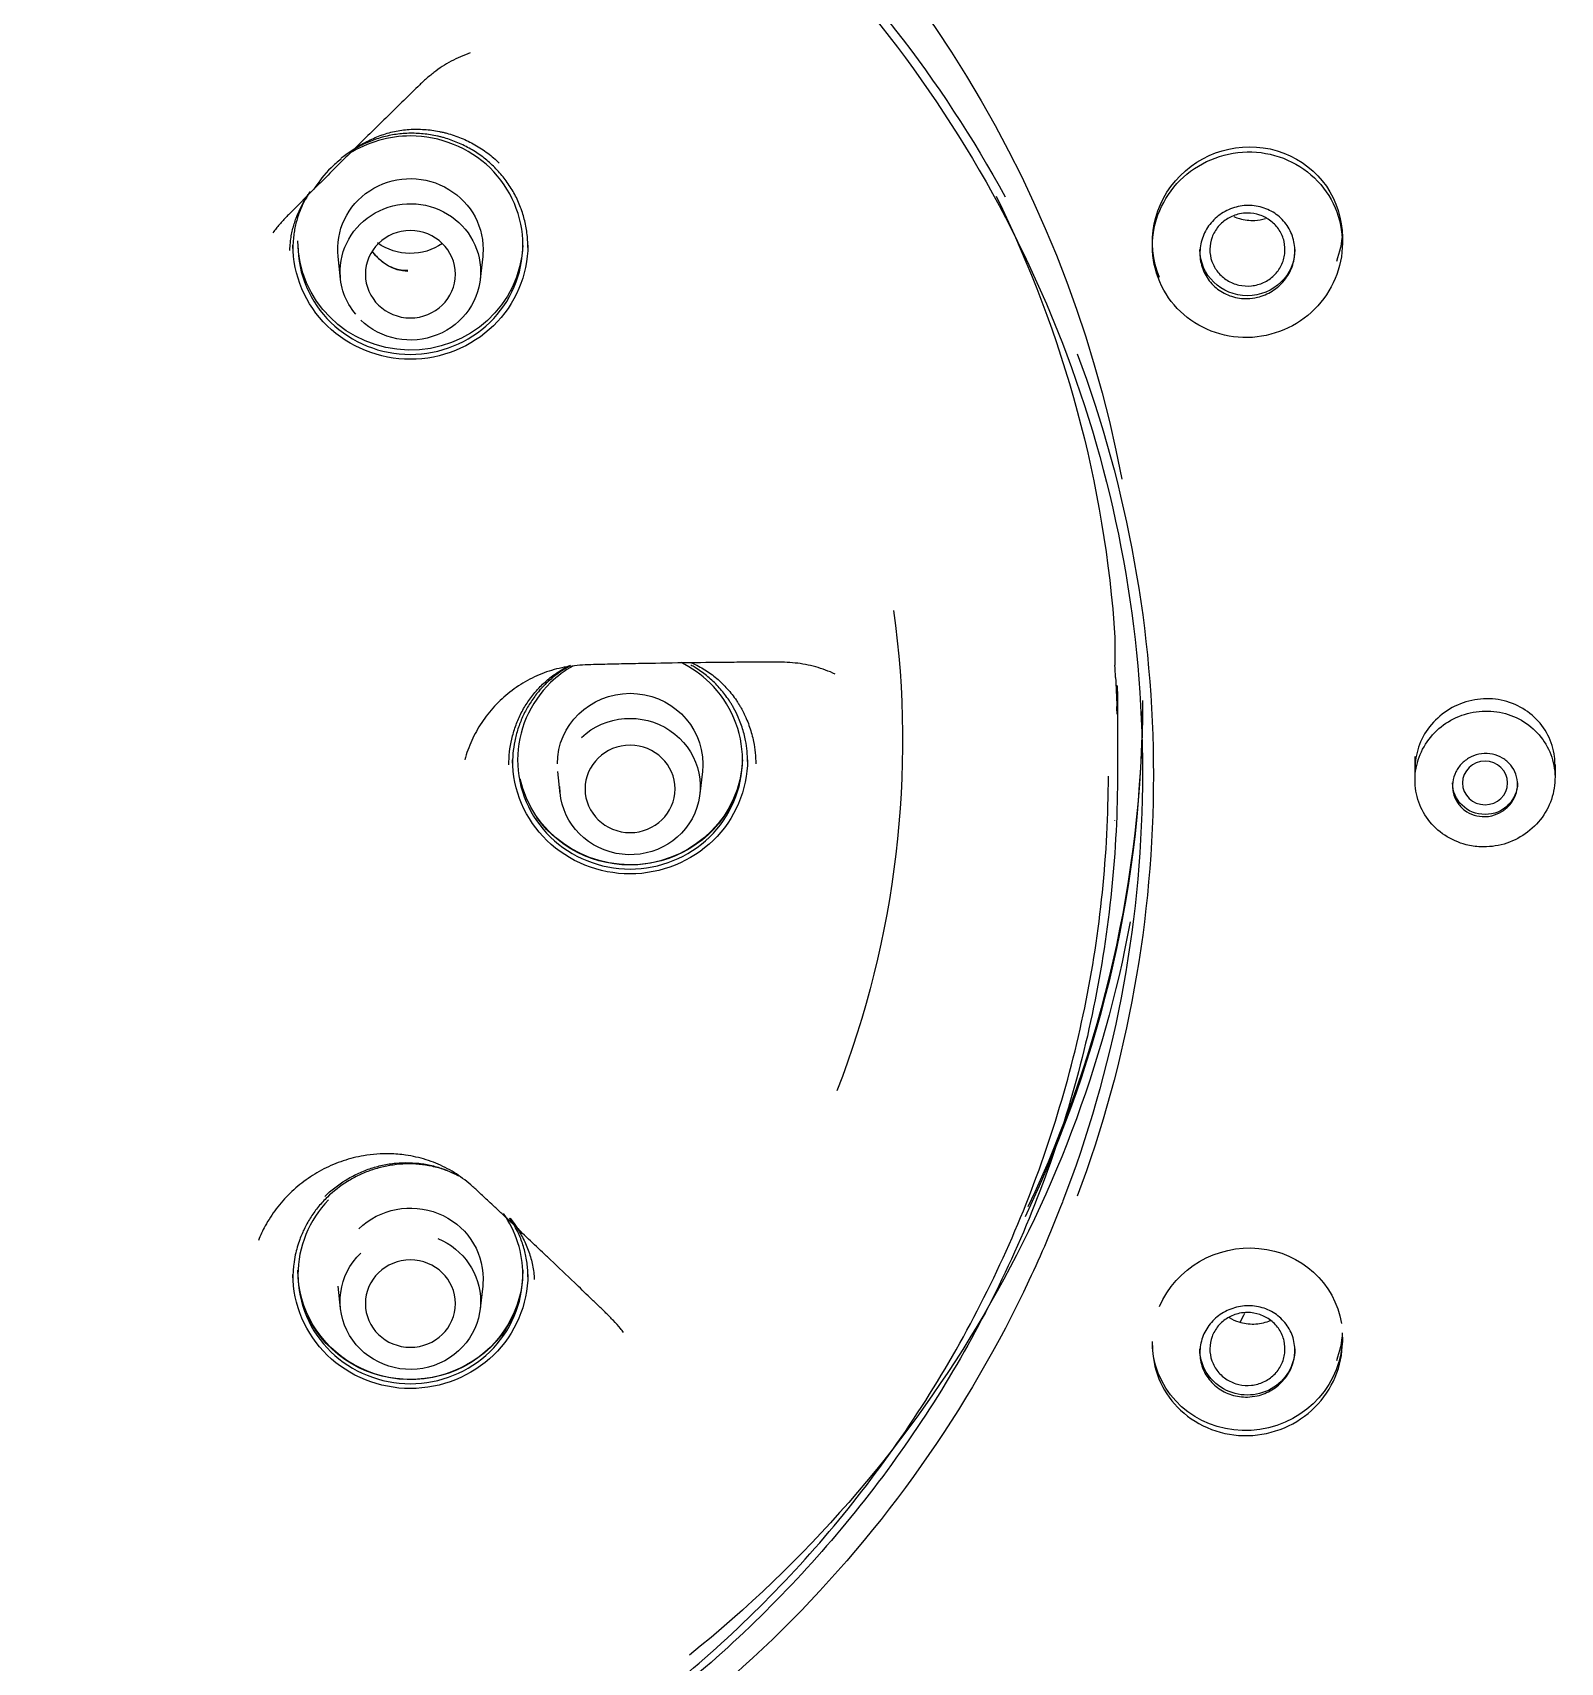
# Model space of a CAD drawing. Header units: centimetres. Extents: x -1797 to 2001, y -8788 to 1856.
# Drawn here: x -915.712 to -912.657, y -8518.211 to -8514.952 of the extents above; entities that cross this region are included whole.
import ezdxf

# ---------------------------------------------------------------- set-up
doc = ezdxf.new("R2010")
doc.units = ezdxf.units.CM
doc.header["$LTSCALE"] = 100
doc.header["$MEASUREMENT"] = 0
doc.layers.add('ID_Furniture-Fixed_02', color=145, linetype='Continuous')
doc.layers.add('WALL-03', color=2, linetype='Continuous')

# ---------------------------------------------------------------- blocks, each defined once
blk = doc.blocks.new('A$C5f37530c')
at = {"layer": 'ID_Furniture-Fixed_02'}
for p, q in [((-61.9279, -163.7404), (-61.9279, -163.7486)), ((-61.5479, -163.7576), (-61.5479, -163.7465)), ((-63.5517, -163.8148), (-63.5566, -163.8596)), ((-63.2674, -163.8596), (-63.2722, -163.8148)), ((-62.1747, -163.8706), (-62.1857, -163.8476)), ((-63.647, -163.8757), (-63.647, -163.8823)), ((-63.177, -163.8826), (-63.177, -163.8782)), ((-62.0988, -164.051), (-62.1077, -164.0276)), ((-63.1124, -164.844), (-63.1172, -164.8887)), ((-62.828, -164.8887), (-62.8329, -164.844)), ((-61.9976, -165.0012), (-61.9976, -164.8865)), ((-61.4026, -164.871), (-61.4026, -164.9187)), ((-61.1226, -164.9018), (-61.1226, -164.876)), ((-63.2076, -164.9052), (-63.2076, -164.9115)), ((-62.7376, -164.9117), (-62.7376, -164.9082)), ((-61.9984, -165.0037), (-61.9984, -165.0594)), ((-61.9984, -165.0594), (-62.0007, -165.0594)), ((-62.0028, -165.1564), (-62.0028, -165.1008)), ((-62.1398, -165.8236), (-62.1077, -165.7446)), ((-62.1077, -165.7446), (-62.0988, -165.7212)), ((-62.1747, -165.9016), (-62.1398, -165.8236)), ((-63.5517, -165.8731), (-63.5566, -165.9179)), ((-63.2674, -165.9179), (-63.2722, -165.8731)), ((-62.1855, -165.9243), (-62.1747, -165.9016)), ((-63.647, -165.934), (-63.647, -165.9407)), ((-63.177, -165.9409), (-63.177, -165.9365)), ((-61.9279, -165.9386), (-61.9279, -165.9468)), ((-61.5479, -165.9558), (-61.5479, -165.9447))]:
    blk.add_line(p, q, dxfattribs=at)
for centre, radius, start, end in [((-64.445, -164.9684), 2.5264, 45.912, 65.6346), ((-64.3924, -164.9142), 2.451, 25.796, 45.9147), ((-64.3284, -164.8813), 2.4025, 339.4759, 20.5241), ((-64.3323, -164.8867), 2.3847, 0.0137, 20.5131), ((-64.3329, -164.8855), 2.3852, 339.4892, 359.9852), ((-61.7698, -165.0191), 0.2291, 176.018, 179.8104), ((-64.3278, -165.0012), 2.3302, 358.5684, 0), ((-61.1754, -165.1301), 0.8279, 176.2926, 177.9725), ((-63.4283, -165.8855), 0.124, 138.3352, 182.3733), ((-64.3961, -164.8553), 2.4554, 314.1037, 334.1929), ((-64.4249, -164.8283), 2.5128, 294.9152, 331.2323)]:
    blk.add_arc(centre, radius, start, end, dxfattribs=at)
for centre, major_axis in [((-64.4726, -165.0029), (5.645, 0)), ((-63.412, -163.8244), (0.09, 0)), ((-62.9726, -164.8536), (0.09, 0)), ((-61.2626, -164.8655), (-0.045, 0)), ((-63.412, -165.8827), (0.09, 0))]:
    blk.add_ellipse(centre, major_axis=major_axis, ratio=0.970296, dxfattribs=at)
for centre, major_axis, ratio, start_param, end_param in [((-64.4726, -165.0205), (-2.5397, 0), 0.970296, 3.318081, 4.021239), ((-61.7379, -163.7531), (-0.1835, 0.0518), 0.954191, 3.404698, 6.283185), ((-61.7379, -163.7337), (0.095, 0), 0.970296, 0, 3.141593), ((-63.412, -163.891), (0.225, 0), 0.970296, 0, 3.141593), ((-63.412, -163.8924), (-0.2268, 0), 0.970296, 3.483135, 5.846622), ((-63.412, -163.8291), (0.1405, 0), 0.970296, 0, 3.926991), ((-61.7379, -163.7531), (-0.1835, 0.0518), 0.954191, 0, 0.263105), ((-61.7379, -163.7749), (-0.19, 0), 0.970296, 3.18879, 3.500122), ((-61.7379, -163.7531), (-0.1835, 0.0518), 0.954191, 0.655804, 3.255096), ((-64.4726, -165.1352), (3.0542, 0), 0.970296, 0.465544, 0.472431), ((-63.412, -163.8291), (0.1405, 0), 0.970296, 5.115707, 6.283185), ((-63.412, -163.8744), (0.1454, 0), 0.970296, 3.926991, 6.283185), ((-63.412, -163.8744), (0.1454, 0), 0.970296, 0, 0.10522), ((-64.4726, -164.8861), (2.525, 0), 0.970296, 0.358019, 0.427379), ((-64.4726, -165.0302), (-2.525, 0), 0.970296, 3.141593, 3.576412), ((-64.4726, -165.0374), (-2.525, 0), 0.970296, 3.146739, 3.570906), ((-64.4726, -164.9492), (-2.045, 0), 0.970296, 3.009479, 3.501944), ((-64.4726, -165.0302), (-5.6075, 0), 0.970296, 1.84886, 3.211658), ((-62.9726, -164.9201), (0.225, 0), 0.970296, 0.037414, 2.928255), ((-62.9726, -164.9215), (-0.2268, 0), 0.970296, 3.468419, 5.679831), ((-62.9726, -164.8583), (-0.1405, 0), 0.970296, 0.805362, 6.283185), ((-61.2626, -164.8655), (-0.065, 0), 0.970296, 3.141593, 6.283185), ((-62.9726, -164.9036), (0.1454, 0), 0.970296, 0, 0.10522), ((-62.9726, -164.9036), (0.1454, 0), 0.970296, 3.141593, 6.283185), ((-64.4726, -164.9407), (2.475, 0), 0.970296, 6.226589, 6.250856), ((-64.4726, -165.0302), (-2.525, 0), 0.970296, 0, 2.960016), ((-64.4726, -165.0012), (2.475, 0), 0.970296, 5.836272, 6.218494), ((-63.412, -165.9493), (0.225, 0), 0.970296, 0.040492, 3.141593), ((-63.412, -165.8874), (0.1405, 0), 0.970296, 0, 2.356194), ((-61.7379, -165.9319), (-0.095, 0), 0.970296, 3.141593, 6.283185), ((-63.412, -165.8874), (0.1405, 0), 0.970296, 3.036373, 6.283185), ((-63.412, -165.9757), (0.0904, 0), 0.970296, 1.625169, 2.578144), ((-61.7379, -165.9513), (-0.1728, 0.0814), 0.969301, 0.035505, 3.569797), ((-61.7379, -165.9731), (-0.19, 0), 0.970296, 3.188318, 3.500122), ((-63.412, -165.9327), (0.1454, 0), 0.970296, 3.036373, 6.283185), ((-63.412, -166.031), (-0.11, 0), 0.970296, 4.091994, 5.350092), ((-63.412, -165.9327), (0.1454, 0), 0.970296, 0, 0.10522)]:
    blk.add_ellipse(centre, major_axis=major_axis, ratio=ratio, start_param=start_param, end_param=end_param, dxfattribs=at)
for points, degree, knots in [([(-70.4169, -164.2267), (-70.4, -164.1104), (-70.3712, -163.9482), (-70.262, -163.4578), (-70.0375, -162.7785), (-69.6987, -162.1409), (-69.4053, -161.6981), (-69.2596, -161.5013), (-69.015, -161.2035), (-68.8548, -161.031), (-68.5773, -160.7618), (-68.4005, -160.6073), (-68.0942, -160.3703), (-67.8891, -160.2273), (-67.4351, -159.9444), (-66.7767, -159.615), (-66.0793, -159.3975), (-65.5365, -159.284), (-65.2961, -159.2458), (-64.9061, -159.2031), (-64.4726, -159.1813), (-64.0391, -159.2031), (-63.6492, -159.2458), (-63.4088, -159.284), (-62.8659, -159.3975), (-62.1685, -159.615), (-61.5102, -159.9444), (-61.0561, -160.2273), (-60.8511, -160.3703), (-60.5447, -160.6073), (-60.368, -160.7618), (-60.0905, -161.031), (-59.9302, -161.2035), (-59.6857, -161.5013), (-59.54, -161.6981), (-59.2465, -162.1409), (-58.9078, -162.7785), (-58.6833, -163.4578), (-58.5741, -163.9482), (-58.5453, -164.1104), (-58.5284, -164.2267)], 3, [0.2715949, 0.2715949, 0.2715949, 0.2715949, 0.2812305, 0.2851025, 0.3127892, 0.339482, 0.3437195, 0.3560105, 0.3593529, 0.3749833, 0.375032, 0.3906139, 0.3938894, 0.4062477, 0.4107021, 0.4368761, 0.4649885, 0.4687355, 0.4811162, 0.4843693, 0.5, 0.5156307, 0.5188838, 0.5312645, 0.5350115, 0.5631239, 0.5892979, 0.5937523, 0.6061106, 0.6093861, 0.624968, 0.6250169, 0.6406471, 0.6439896, 0.6562805, 0.660518, 0.6872108, 0.7148975, 0.7187695, 0.7284051, 0.7284051, 0.7284051, 0.7284051]), ([(-64.4726, -170.4466), (-64.843, -170.4466), (-65.2071, -170.4115), (-65.7445, -170.3081), (-65.9221, -170.2651), (-66.2743, -170.1616), (-66.4493, -170.1009), (-66.9585, -169.8961), (-67.2805, -169.7289), (-67.8898, -169.334), (-68.1783, -169.1041), (-68.6955, -168.6022), (-68.9276, -168.3285), (-69.2349, -167.8827), (-69.3304, -167.7283), (-69.5033, -167.4143), (-69.5814, -167.254), (-69.7911, -166.7631), (-69.8987, -166.4203), (-70.0427, -165.718), (-70.0783, -165.3649), (-70.0787, -164.6555), (-70.0423, -164.2953), (-69.8993, -163.5979), (-69.7936, -163.2589), (-69.5831, -162.765), (-69.5038, -162.602), (-69.3302, -162.2867), (-69.236, -162.1343), (-68.9317, -161.692), (-68.7001, -161.4171), (-68.1771, -160.9091), (-67.8934, -160.6836), (-67.4381, -160.3882), (-67.2813, -160.2968), (-66.9571, -160.1285), (-66.789, -160.0513), (-66.2795, -159.8463), (-65.9301, -159.7434), (-65.212, -159.6039), (-64.8404, -159.5681), (-64.1088, -159.5678), (-63.7452, -159.6023), (-63.2032, -159.7065), (-63.023, -159.7503), (-62.6716, -159.8537), (-62.4994, -159.9134), (-61.9933, -160.1164), (-61.668, -160.2844), (-61.0538, -160.6819), (-60.7712, -160.9069), (-60.2539, -161.4079), (-60.017, -161.6875), (-59.6092, -162.2792), (-59.4368, -162.5916), (-59.2255, -163.0848), (-59.1628, -163.2544), (-59.0556, -163.5964), (-59.011, -163.7688), (-58.9037, -164.2902), (-58.8672, -164.6431), (-58.8664, -165.3604), (-58.9025, -165.7155), (-59.0088, -166.237), (-59.053, -166.4093), (-59.1592, -166.7507), (-59.2216, -166.9207), (-59.4325, -167.4156), (-59.6045, -167.7281), (-60.0104, -168.319), (-60.247, -168.5991), (-60.7641, -169.1017), (-61.0461, -169.3271), (-61.5046, -169.6255), (-61.664, -169.7185), (-61.9879, -169.8868), (-62.1532, -169.9628), (-62.6589, -170.1667), (-63.0104, -170.271), (-63.7358, -170.4115), (-64.1023, -170.4466), (-64.4726, -170.4466)], 3, [0, 0, 0, 0, 0.03125, 0.03125, 0.046875, 0.046875, 0.0625, 0.0625, 0.09375, 0.09375, 0.125, 0.125, 0.15625, 0.15625, 0.171875, 0.171875, 0.1875, 0.1875, 0.21875, 0.21875, 0.25, 0.25, 0.28125, 0.28125, 0.3125, 0.3125, 0.328125, 0.328125, 0.34375, 0.34375, 0.375, 0.375, 0.40625, 0.40625, 0.421875, 0.421875, 0.4375, 0.4375, 0.46875, 0.46875, 0.5, 0.5, 0.53125, 0.53125, 0.546875, 0.546875, 0.5625, 0.5625, 0.59375, 0.59375, 0.625, 0.625, 0.65625, 0.65625, 0.6875, 0.6875, 0.703125, 0.703125, 0.71875, 0.71875, 0.75, 0.75, 0.78125, 0.78125, 0.796875, 0.796875, 0.8125, 0.8125, 0.84375, 0.84375, 0.875, 0.875, 0.90625, 0.90625, 0.921875, 0.921875, 0.9375, 0.9375, 0.96875, 0.96875, 1, 1, 1, 1]), ([(-64.1622, -170.4197), (-63.8992, -170.4056), (-63.6394, -170.3736), (-63.2041, -170.2898), (-63.0269, -170.2469), (-62.6756, -170.1437), (-62.501, -170.0831), (-61.9932, -169.8789), (-61.6721, -169.7122), (-61.0643, -169.3182), (-60.7765, -169.0889), (-60.2607, -168.5883), (-60.0292, -168.3153), (-59.7226, -167.8707), (-59.6275, -167.7167), (-59.455, -167.4036), (-59.377, -167.2436), (-59.1679, -166.754), (-59.0606, -166.4121), (-58.917, -165.7116), (-58.8815, -165.3594), (-58.8811, -164.6518), (-58.9174, -164.2926), (-59.0599, -163.597), (-59.1655, -163.2589), (-59.3754, -162.7662), (-59.4545, -162.6036), (-59.6276, -162.2892), (-59.7216, -162.1371), (-60.0251, -161.696), (-60.2561, -161.4218), (-60.7777, -160.9151), (-61.0607, -160.6903), (-61.5148, -160.3956), (-61.6713, -160.3045), (-61.9946, -160.1365), (-62.1622, -160.0595), (-62.6704, -159.8551), (-63.0189, -159.7524), (-63.7352, -159.6133), (-64.1058, -159.5776), (-64.8355, -159.5774), (-65.1982, -159.6117), (-65.7387, -159.7157), (-65.9185, -159.7593), (-66.269, -159.8624), (-66.4407, -159.922), (-66.9455, -160.1245), (-67.27, -160.292), (-67.8827, -160.6885), (-68.1644, -160.9129), (-68.6805, -161.4127), (-68.9168, -161.6915), (-69.3235, -162.2817), (-69.4955, -162.5933), (-69.7062, -163.0852), (-69.7687, -163.2543), (-69.8757, -163.5955), (-69.9201, -163.7675), (-70.0271, -164.2875), (-70.0636, -164.6395), (-70.0643, -165.3549), (-70.0284, -165.7091), (-69.9223, -166.2293), (-69.8783, -166.4011), (-69.7723, -166.7417), (-69.7101, -166.9112), (-69.4998, -167.4048), (-69.3282, -167.7165), (-68.9233, -168.3058), (-68.6874, -168.5853), (-68.1715, -169.0865), (-67.8903, -169.3114), (-67.4329, -169.609), (-67.274, -169.7017), (-66.951, -169.8697), (-66.7861, -169.9455), (-66.3349, -170.1274), (-66.0417, -170.2191), (-65.7403, -170.2871)], 3, [0.0087958, 0.0087958, 0.0087958, 0.0087958, 0.03125, 0.03125, 0.046875, 0.046875, 0.0625, 0.0625, 0.09375, 0.09375, 0.125, 0.125, 0.15625, 0.15625, 0.171875, 0.171875, 0.1875, 0.1875, 0.21875, 0.21875, 0.25, 0.25, 0.28125, 0.28125, 0.3125, 0.3125, 0.328125, 0.328125, 0.34375, 0.34375, 0.375, 0.375, 0.40625, 0.40625, 0.421875, 0.421875, 0.4375, 0.4375, 0.46875, 0.46875, 0.5, 0.5, 0.53125, 0.53125, 0.546875, 0.546875, 0.5625, 0.5625, 0.59375, 0.59375, 0.625, 0.625, 0.65625, 0.65625, 0.6875, 0.6875, 0.703125, 0.703125, 0.71875, 0.71875, 0.75, 0.75, 0.78125, 0.78125, 0.796875, 0.796875, 0.8125, 0.8125, 0.84375, 0.84375, 0.875, 0.875, 0.90625, 0.90625, 0.921875, 0.921875, 0.9375, 0.9375, 0.9638021, 0.9638021, 0.9638021, 0.9638021]), ([(-61.9977, -164.9019), (-61.9976, -164.8968), (-61.9976, -164.8917), (-61.9976, -164.7298), (-62.0216, -164.4929), (-62.1009, -164.1871), (-62.2093, -163.8928), (-62.3634, -163.6127), (-62.5573, -163.3597), (-62.6654, -163.2439), (-62.8371, -163.0773), (-63.0272, -162.926), (-63.3066, -162.764), (-63.5255, -162.6638), (-63.7548, -162.5844), (-64.0682, -162.5083), (-64.3113, -162.4851), (-64.4726, -162.4851), (-64.4726, -162.4851), (-64.4726, -162.4851), (-64.4726, -162.4851)], 3, [0.7487894, 0.7487894, 0.7487894, 0.7487894, 0.7498052, 0.7498052, 0.7810462, 0.7966667, 0.8122872, 0.8435283, 0.8591488, 0.8747693, 0.8747693, 0.9060767, 0.9217304, 0.9373841, 0.9530378, 0.9686915, 0.9999989, 0.9999989, 0.9999989, 1, 1, 1, 1]), ([(-64.4726, -162.498), (-64.4726, -162.498), (-64.4726, -162.498), (-64.4726, -162.498), (-64.3125, -162.498), (-64.0711, -162.5211), (-63.7601, -162.5965), (-63.5325, -162.6754), (-63.3153, -162.7749), (-63.0379, -162.9356), (-62.8491, -163.0859), (-62.6787, -163.2513), (-62.5714, -163.3661), (-62.379, -163.6173), (-62.226, -163.8954), (-62.1184, -164.1875), (-62.0399, -164.4901), (-62.0161, -164.7242), (-62.0159, -164.8788)], 3, [0, 0, 0, 0, 0.0000011, 0.0000011, 0.0000011, 0.0313085, 0.0469622, 0.0626159, 0.0782696, 0.0939233, 0.1252307, 0.1252307, 0.1408512, 0.1564717, 0.1877128, 0.2033333, 0.2189538, 0.25, 0.25, 0.25, 0.25]), ([(-61.9279, -163.7405), (-61.9279, -163.6949), (-61.9096, -163.6502), (-61.8444, -163.5828), (-61.7962, -163.5617), (-61.7461, -163.5604)], 3, [0.7566791, 0.7566791, 0.7566791, 0.7566791, 0.875, 0.875, 1, 1, 1, 1]), ([(-61.7461, -163.5604), (-61.6959, -163.5592), (-61.646, -163.5778), (-61.5729, -163.6436), (-61.5502, -163.691), (-61.548, -163.7414), (-61.5479, -163.7441), (-61.548, -163.7467)], 3, [0, 0, 0, 0, 0.125, 0.125, 0.25, 0.25, 0.2569259, 0.2569259, 0.2569259, 0.2569259]), ([(-63.412, -163.6545), (-63.4741, -163.6545), (-63.5348, -163.6792), (-63.6215, -163.7633), (-63.6469, -163.8228), (-63.647, -163.8823), (-63.647, -163.8824), (-63.647, -163.8825)], 3, [0, 0, 0, 0, 0.125, 0.125, 0.25, 0.25, 0.2501978, 0.2501978, 0.2501978, 0.2501978]), ([(-63.177, -163.8825), (-63.177, -163.8224), (-63.2024, -163.7636), (-63.289, -163.6794), (-63.3499, -163.6546), (-63.412, -163.6545)], 3, [0.7501722, 0.7501722, 0.7501722, 0.7501722, 0.875, 0.875, 1, 1, 1, 1]), ([(-61.7379, -163.6376), (-61.7486, -163.6374), (-61.7595, -163.6389), (-61.7695, -163.6421), (-61.7796, -163.6452), (-61.7892, -163.6501), (-61.7975, -163.6564), (-61.8059, -163.6626), (-61.8132, -163.6704), (-61.8188, -163.679), (-61.8244, -163.6876), (-61.8285, -163.6973), (-61.8308, -163.7073), (-61.833, -163.7172), (-61.8335, -163.7277), (-61.8322, -163.7379), (-61.8309, -163.7481), (-61.8278, -163.7582), (-61.823, -163.7674), (-61.8183, -163.7766), (-61.812, -163.7852), (-61.8044, -163.7925), (-61.7968, -163.7998), (-61.7879, -163.806), (-61.7784, -163.8105), (-61.7688, -163.815), (-61.7583, -163.8181), (-61.7478, -163.8194), (-61.7372, -163.8207), (-61.7263, -163.8203), (-61.7159, -163.8181), (-61.7056, -163.816), (-61.6955, -163.8121), (-61.6865, -163.8068), (-61.6775, -163.8014), (-61.6694, -163.7945), (-61.6628, -163.7865), (-61.6563, -163.7785), (-61.6511, -163.7693), (-61.6478, -163.7597), (-61.6444, -163.75), (-61.6428, -163.7396), (-61.643, -163.7294), (-61.6432, -163.7192), (-61.6452, -163.7088), (-61.6489, -163.6992), (-61.6526, -163.6896), (-61.658, -163.6804), (-61.6648, -163.6724), (-61.6715, -163.6644), (-61.6797, -163.6574), (-61.6888, -163.6519), (-61.6978, -163.6465), (-61.7079, -163.6424), (-61.7183, -163.64), (-61.7247, -163.6386), (-61.7314, -163.6378), (-61.7379, -163.6376)], 3, [0, 0, 0, 0, 0.054119, 0.054119, 0.054119, 0.108235, 0.108235, 0.108235, 0.162374, 0.162374, 0.162374, 0.216359, 0.216359, 0.216359, 0.270069, 0.270069, 0.270069, 0.323502, 0.323502, 0.323502, 0.376779, 0.376779, 0.376779, 0.430086, 0.430086, 0.430086, 0.483594, 0.483594, 0.483594, 0.53739, 0.53739, 0.53739, 0.591435, 0.591435, 0.591435, 0.645584, 0.645584, 0.645584, 0.699639, 0.699639, 0.699639, 0.753444, 0.753444, 0.753444, 0.806956, 0.806956, 0.806956, 0.86026, 0.86026, 0.86026, 0.913532, 0.913532, 0.913532, 0.966962, 0.966962, 0.966962, 1, 1, 1, 1]), ([(-63.5758, -164.0319), (-63.6149, -163.9916), (-63.637, -163.9371), (-63.637, -163.8254), (-63.6127, -163.7684), (-63.5297, -163.6879), (-63.4715, -163.6642), (-63.4121, -163.6642)], 3, [0.629814, 0.629814, 0.629814, 0.629814, 0.75, 0.75, 0.875, 0.875, 1, 1, 1, 1]), ([(-63.4121, -163.6642), (-63.3526, -163.6642), (-63.2945, -163.6879), (-63.2114, -163.7684), (-63.187, -163.8254), (-63.1869, -163.9256), (-63.2007, -163.9687), (-63.2257, -164.0047)], 3, [0, 0, 0, 0, 0.125, 0.125, 0.25, 0.25, 0.3449698, 0.3449698, 0.3449698, 0.3449698]), ([(-61.7379, -163.8066), (-61.7295, -163.8066), (-61.721, -163.8052), (-61.7131, -163.8025), (-61.7051, -163.7998), (-61.6976, -163.7958), (-61.691, -163.7907), (-61.6844, -163.7856), (-61.6786, -163.7794), (-61.6741, -163.7724), (-61.6697, -163.7655), (-61.6664, -163.7578), (-61.6645, -163.7498), (-61.6626, -163.7419), (-61.6622, -163.7335), (-61.6631, -163.7254), (-61.6641, -163.7173), (-61.6665, -163.7092), (-61.6701, -163.7019), (-61.6738, -163.6946), (-61.6788, -163.6877), (-61.6848, -163.682), (-61.6907, -163.6762), (-61.6978, -163.6714), (-61.7054, -163.6679), (-61.713, -163.6643), (-61.7214, -163.6621), (-61.7297, -163.6612), (-61.7381, -163.6603), (-61.7467, -163.6608), (-61.7549, -163.6627), (-61.7631, -163.6645), (-61.7711, -163.6678), (-61.7782, -163.6722), (-61.7853, -163.6766), (-61.7917, -163.6822), (-61.7969, -163.6886), (-61.8021, -163.695), (-61.8062, -163.7024), (-61.8089, -163.7101), (-61.8117, -163.7178), (-61.813, -163.7261), (-61.813, -163.7343), (-61.8129, -163.7424), (-61.8114, -163.7507), (-61.8085, -163.7584), (-61.8057, -163.7661), (-61.8014, -163.7734), (-61.7961, -163.7797), (-61.7908, -163.7861), (-61.7843, -163.7916), (-61.7771, -163.7959), (-61.7699, -163.8001), (-61.7619, -163.8032), (-61.7537, -163.805), (-61.7485, -163.806), (-61.7432, -163.8066), (-61.7379, -163.8066)], 3, [0, 0, 0, 0, 0.053677, 0.053677, 0.053677, 0.107368, 0.107368, 0.107368, 0.161109, 0.161109, 0.161109, 0.214797, 0.214797, 0.214797, 0.268448, 0.268448, 0.268448, 0.322085, 0.322085, 0.322085, 0.375748, 0.375748, 0.375748, 0.429488, 0.429488, 0.429488, 0.483256, 0.483256, 0.483256, 0.536977, 0.536977, 0.536977, 0.590672, 0.590672, 0.590672, 0.644352, 0.644352, 0.644352, 0.69803, 0.69803, 0.69803, 0.751725, 0.751725, 0.751725, 0.805469, 0.805469, 0.805469, 0.85923, 0.85923, 0.85923, 0.912923, 0.912923, 0.912923, 0.96658, 0.96658, 0.96658, 1, 1, 1, 1]), ([(-62.9855, -163.7666), (-62.9876, -163.7693), (-62.994, -163.7774), (-63.0057, -163.7904), (-63.0207, -163.8056), (-63.0364, -163.8207), (-63.0575, -163.841), (-63.0893, -163.8715), (-63.121, -163.9019), (-63.1635, -163.9423), (-63.1954, -163.9724), (-63.2273, -164.0025), (-63.242, -164.0162), (-63.2581, -164.0313), (-63.2741, -164.0464), (-63.2912, -164.0619), (-63.3127, -164.0793), (-63.3358, -164.0939), (-63.3608, -164.1053), (-63.387, -164.1147), (-63.418, -164.1216), (-63.4597, -164.1251), (-63.4952, -164.1225), (-63.5262, -164.116), (-63.5531, -164.1081), (-63.5856, -164.0945), (-63.6213, -164.0726), (-63.6426, -164.0547), (-63.6526, -164.045)], 3, [0.3125, 0.3125, 0.3125, 0.3125, 0.3214286, 0.3392857, 0.3571429, 0.375, 0.3928571, 0.4285714, 0.4821429, 0.5, 0.5714286, 0.5892857, 0.6071429, 0.6205357, 0.6428571, 0.6607143, 0.6785714, 0.7142857, 0.7321429, 0.75, 0.7857143, 0.8125, 0.8571429, 0.875, 0.8928571, 0.9285714, 0.9642857, 1, 1, 1, 1]), ([(-61.7743, -163.7963), (-61.7682, -163.7927), (-61.7617, -163.7898), (-61.7549, -163.7877), (-61.7453, -163.7848), (-61.7349, -163.7833), (-61.7248, -163.7836), (-61.7147, -163.7839), (-61.7044, -163.7859), (-61.695, -163.7894), (-61.6939, -163.7899), (-61.6928, -163.7903), (-61.6917, -163.7907)], 3, [0.3921389, 0.3921389, 0.3921389, 0.3921389, 0.429627, 0.429627, 0.429627, 0.4833375, 0.4833375, 0.4833375, 0.5371003, 0.5371003, 0.5371003, 0.5433204, 0.5433204, 0.5433204, 0.5433204]), ([(-63.5781, -164.0373), (-63.5843, -164.0314), (-63.5959, -164.0188), (-63.6111, -163.9981), (-63.6238, -163.9759), (-63.6347, -163.9507), (-63.6418, -163.9261), (-63.6452, -163.905), (-63.6467, -163.8896), (-63.647, -163.8805), (-63.647, -163.8756)], 3, [0, 0, 0, 0, 0.0350867, 0.0701734, 0.1052601, 0.1403468, 0.1842051, 0.2105201, 0.2280635, 0.2480528, 0.2480528, 0.2480528, 0.2480528]), ([(-63.177, -163.8782), (-63.177, -163.8793), (-63.177, -163.885), (-63.1777, -163.8998), (-63.181, -163.9225), (-63.1885, -163.9484), (-63.1955, -163.9645), (-63.2022, -163.9775), (-63.2067, -163.9852), (-63.2117, -163.9926), (-63.2135, -163.9952)], 3, [0.2480011, 0.2480011, 0.2480011, 0.2480011, 0.2526027, 0.2720337, 0.3108956, 0.3497576, 0.3886195, 0.3886195, 0.4146544, 0.4286692, 0.4286692, 0.4286692, 0.4286692]), ([(-63.2125, -163.9954), (-63.2098, -163.9918), (-63.2035, -163.9832), (-63.1977, -163.9743), (-63.1899, -163.9611), (-63.1813, -163.9447), (-63.1711, -163.9185), (-63.166, -163.8953), (-63.1645, -163.8797), (-63.1641, -163.8737), (-63.1641, -163.8724)], 3, [0.5660051, 0.5660051, 0.5660051, 0.5660051, 0.5853456, 0.6113805, 0.6113805, 0.6502424, 0.6891044, 0.7279663, 0.7473973, 0.7524691, 0.7524691, 0.7524691, 0.7524691]), ([(-63.6526, -164.045), (-63.6626, -164.0354), (-63.681, -164.0147), (-63.7018, -163.9827), (-63.7121, -163.9607), (-63.716, -163.9508)], 3, [0, 0, 0, 0, 0.03571429, 0.07142857, 0.09903617, 0.09903617, 0.09903617, 0.09903617]), ([(-63.5834, -164.0387), (-63.5708, -164.051), (-63.5495, -164.0675), (-63.5182, -164.0844), (-63.4976, -164.0928), (-63.4806, -164.0981), (-63.4634, -164.1023), (-63.4414, -164.1058), (-63.4146, -164.1067), (-63.3882, -164.1046), (-63.3628, -164.0993), (-63.3464, -164.0938), (-63.3325, -164.0882), (-63.3249, -164.0848), (-63.3174, -164.0811), (-63.3158, -164.0802)], 3, [0, 0, 0, 0, 0.0702064, 0.1053096, 0.1404128, 0.1579644, 0.175516, 0.2106193, 0.2457225, 0.2808257, 0.3159289, 0.3510321, 0.3510321, 0.3770669, 0.3844688, 0.3844688, 0.3844688, 0.3844688]), ([(-63.3146, -164.0797), (-63.3163, -164.0805), (-63.3238, -164.0842), (-63.3315, -164.0875), (-63.3456, -164.0928), (-63.3622, -164.098), (-63.3878, -164.1026), (-63.4139, -164.1042), (-63.4401, -164.1028), (-63.4616, -164.0993), (-63.4784, -164.095), (-63.4949, -164.0898), (-63.515, -164.0816), (-63.5453, -164.0652), (-63.5659, -164.0492), (-63.5781, -164.0373)], 3, [0.6150279, 0.6150279, 0.6150279, 0.6150279, 0.6229331, 0.6489679, 0.6489679, 0.6840711, 0.7191743, 0.7542775, 0.7893807, 0.824484, 0.8420356, 0.8595872, 0.8946904, 0.9297936, 0.9999984, 0.9999984, 0.9999984, 0.9999984]), ([(-58.5202, -164.2829), (-58.5139, -164.3263), (-58.5003, -164.4267), (-58.4824, -164.5861), (-58.4646, -164.8109), (-58.4599, -165.071), (-58.4644, -165.3528), (-58.4913, -165.656), (-58.523, -165.9139), (-58.5827, -166.2292), (-58.6385, -166.4685), (-58.7277, -166.7782), (-58.8134, -167.0261), (-58.9297, -167.3179), (-59.0341, -167.5451), (-59.1789, -167.8286), (-59.3157, -168.0619), (-59.484, -168.3228), (-59.6347, -168.5306), (-59.8307, -168.7787), (-60.0139, -168.9836), (-60.2276, -169.2027), (-60.4258, -169.3837), (-60.6641, -169.583), (-60.8858, -169.7478), (-61.1404, -169.9208), (-61.3767, -170.0635), (-61.6459, -170.211), (-61.8992, -170.333), (-62.1785, -170.4535), (-62.4454, -170.5527), (-62.7323, -170.6459), (-63.0104, -170.7208), (-63.3026, -170.7863), (-63.5912, -170.8356), (-63.8847, -170.8723), (-64.1174, -170.8893), (-64.2947, -170.8963), (-64.4131, -170.8977), (-64.4726, -170.8977)], 5, [0.7283886, 0.7283886, 0.7283886, 0.7283886, 0.7283886, 0.7283886, 0.734375, 0.7421875, 0.75, 0.7578125, 0.765625, 0.7734375, 0.78125, 0.7890625, 0.796875, 0.8046875, 0.8125, 0.8203125, 0.828125, 0.8359375, 0.84375, 0.8515625, 0.859375, 0.8671875, 0.875, 0.8828125, 0.890625, 0.8984375, 0.90625, 0.9140625, 0.921875, 0.9296875, 0.9375, 0.9453125, 0.953125, 0.9609375, 0.96875, 0.9765625, 0.984375, 0.9921875, 1, 1, 1, 1, 1, 1]), ([(-62.9726, -164.6836), (-63.0347, -164.6835), (-63.0955, -164.7082), (-63.1821, -164.7923), (-63.2076, -164.8513), (-63.2076, -164.9115)], 3, [0, 0, 0, 0, 0.125, 0.125, 0.2498639, 0.2498639, 0.2498639, 0.2498639]), ([(-63.0869, -165.0993), (-63.1032, -165.0901), (-63.1182, -165.0789), (-63.1731, -165.0258), (-63.1976, -164.9694), (-63.1977, -164.854), (-63.1734, -164.7976), (-63.0904, -164.717), (-63.0321, -164.6933), (-62.9727, -164.6933)], 3, [0.5850225, 0.5850225, 0.5850225, 0.5850225, 0.625, 0.625, 0.75, 0.75, 0.875, 0.875, 1, 1, 1, 1]), ([(-62.9727, -164.6933), (-62.9132, -164.6933), (-62.8551, -164.717), (-62.772, -164.7976), (-62.7477, -164.8546), (-62.7476, -164.9685), (-62.7714, -165.0252), (-62.8302, -165.0823), (-62.8496, -165.0958), (-62.8706, -165.1061)], 3, [0, 0, 0, 0, 0.125, 0.125, 0.25, 0.25, 0.375, 0.375, 0.4250227, 0.4250227, 0.4250227, 0.4250227]), ([(-62.7376, -164.9119), (-62.7376, -164.9118), (-62.7376, -164.9117), (-62.7377, -164.8521), (-62.7631, -164.7926), (-62.8497, -164.7084), (-62.9105, -164.6836), (-62.9726, -164.6836)], 3, [0.7498095, 0.7498095, 0.7498095, 0.7498095, 0.75, 0.75, 0.875, 0.875, 1, 1, 1, 1]), ([(-61.2715, -164.7377), (-61.2558, -164.7371), (-61.2398, -164.739), (-61.2246, -164.7434), (-61.2095, -164.7478), (-61.1949, -164.7548), (-61.1821, -164.7638), (-61.1692, -164.7728), (-61.1578, -164.7841), (-61.1486, -164.7967), (-61.1395, -164.8092), (-61.1325, -164.8234), (-61.1281, -164.8381), (-61.1238, -164.8528), (-61.122, -164.8683), (-61.1228, -164.8835), (-61.1237, -164.8986), (-61.1273, -164.9137), (-61.1332, -164.9277), (-61.1392, -164.9416), (-61.1477, -164.9546), (-61.1581, -164.9657), (-61.1685, -164.9769), (-61.1811, -164.9864), (-61.1948, -164.9935), (-61.2085, -165.0006), (-61.2237, -165.0055), (-61.2391, -165.0078), (-61.2546, -165.0101), (-61.2707, -165.0098), (-61.2862, -165.0069), (-61.3017, -165.0041), (-61.3169, -164.9986), (-61.3307, -164.991), (-61.3444, -164.9833), (-61.357, -164.9733), (-61.3674, -164.9617), (-61.3778, -164.9501), (-61.3864, -164.9366), (-61.3923, -164.9224), (-61.3982, -164.9082), (-61.4017, -164.8929), (-61.4025, -164.8777), (-61.4032, -164.8626), (-61.4013, -164.8471), (-61.3969, -164.8326), (-61.3925, -164.8182), (-61.3854, -164.8043), (-61.3763, -164.7922), (-61.3672, -164.78), (-61.3558, -164.7692), (-61.343, -164.7608), (-61.3301, -164.7523), (-61.3156, -164.7459), (-61.3005, -164.742), (-61.2911, -164.7396), (-61.2813, -164.7382), (-61.2715, -164.7377)], 3, [0, 0, 0, 0, 0.053902, 0.053902, 0.053902, 0.107807, 0.107807, 0.107807, 0.161658, 0.161658, 0.161658, 0.215371, 0.215371, 0.215371, 0.268944, 0.268944, 0.268944, 0.322435, 0.322435, 0.322435, 0.375937, 0.375937, 0.375937, 0.429539, 0.429539, 0.429539, 0.483286, 0.483286, 0.483286, 0.537159, 0.537159, 0.537159, 0.591085, 0.591085, 0.591085, 0.644966, 0.644966, 0.644966, 0.698725, 0.698725, 0.698725, 0.752338, 0.752338, 0.752338, 0.805846, 0.805846, 0.805846, 0.859334, 0.859334, 0.859334, 0.912898, 0.912898, 0.912898, 0.966598, 0.966598, 0.966598, 1, 1, 1, 1]), ([(-61.2626, -164.7982), (-61.2699, -164.798), (-61.2774, -164.799), (-61.2843, -164.8012), (-61.2912, -164.8034), (-61.2977, -164.8067), (-61.3034, -164.811), (-61.3091, -164.8153), (-61.3141, -164.8207), (-61.3179, -164.8266), (-61.3218, -164.8325), (-61.3246, -164.8392), (-61.3261, -164.8461), (-61.3277, -164.8529), (-61.328, -164.8601), (-61.3272, -164.8671), (-61.3263, -164.8741), (-61.3242, -164.8811), (-61.321, -164.8874), (-61.3178, -164.8938), (-61.3135, -164.8998), (-61.3083, -164.9049), (-61.3032, -164.9099), (-61.2971, -164.9143), (-61.2905, -164.9175), (-61.284, -164.9207), (-61.2768, -164.9228), (-61.2695, -164.9238), (-61.2623, -164.9247), (-61.2547, -164.9245), (-61.2476, -164.9231), (-61.2405, -164.9216), (-61.2336, -164.9189), (-61.2274, -164.9153), (-61.2213, -164.9116), (-61.2157, -164.9068), (-61.2112, -164.9013), (-61.2068, -164.8958), (-61.2032, -164.8895), (-61.2009, -164.8828), (-61.1986, -164.8762), (-61.1975, -164.8691), (-61.1976, -164.862), (-61.1978, -164.855), (-61.1991, -164.8479), (-61.2016, -164.8412), (-61.2041, -164.8346), (-61.2078, -164.8282), (-61.2124, -164.8227), (-61.217, -164.8171), (-61.2226, -164.8122), (-61.2287, -164.8084), (-61.2349, -164.8046), (-61.2419, -164.8017), (-61.249, -164.8), (-61.2534, -164.7989), (-61.2581, -164.7983), (-61.2626, -164.7982)], 3, [0, 0, 0, 0, 0.054151, 0.054151, 0.054151, 0.108311, 0.108311, 0.108311, 0.16231, 0.16231, 0.16231, 0.215965, 0.215965, 0.215965, 0.269302, 0.269302, 0.269302, 0.322483, 0.322483, 0.322483, 0.375737, 0.375737, 0.375737, 0.429258, 0.429258, 0.429258, 0.483128, 0.483128, 0.483128, 0.537277, 0.537277, 0.537277, 0.591512, 0.591512, 0.591512, 0.645599, 0.645599, 0.645599, 0.699368, 0.699368, 0.699368, 0.752791, 0.752791, 0.752791, 0.805996, 0.805996, 0.805996, 0.859201, 0.859201, 0.859201, 0.912623, 0.912623, 0.912623, 0.966386, 0.966386, 0.966386, 1, 1, 1, 1]), ([(-61.1226, -164.9019), (-61.1226, -164.9074), (-61.123, -164.9128), (-61.1237, -164.9182), (-61.1255, -164.9332), (-61.1301, -164.9479), (-61.137, -164.9613), (-61.1438, -164.9746), (-61.1532, -164.987), (-61.1642, -164.9972), (-61.1753, -165.0076), (-61.1884, -165.0161), (-61.2025, -165.0222), (-61.2167, -165.0284), (-61.2322, -165.0322), (-61.2478, -165.0334), (-61.2634, -165.0345), (-61.2796, -165.0331), (-61.2949, -165.0291), (-61.3103, -165.0252), (-61.3252, -165.0186), (-61.3385, -165.0099), (-61.3517, -165.0012), (-61.3637, -164.9903), (-61.3734, -164.9779), (-61.383, -164.9656), (-61.3906, -164.9515), (-61.3955, -164.9369), (-61.4002, -164.9231), (-61.4026, -164.9084), (-61.4026, -164.8939)], 3, [0.2501492, 0.2501492, 0.2501492, 0.2501492, 0.2693196, 0.2693196, 0.2693196, 0.3224912, 0.3224912, 0.3224912, 0.375737, 0.375737, 0.375737, 0.429257, 0.429257, 0.429257, 0.4831321, 0.4831321, 0.4831321, 0.5372892, 0.5372892, 0.5372892, 0.5915304, 0.5915304, 0.5915304, 0.6456188, 0.6456188, 0.6456188, 0.6993858, 0.6993858, 0.6993858, 0.7502214, 0.7502214, 0.7502214, 0.7502214]), ([(-62.5624, -165.0831), (-62.575, -165.089), (-62.5945, -165.0963), (-62.6216, -165.1026), (-62.6495, -165.1065), (-62.6783, -165.1073), (-62.7081, -165.1071), (-62.7382, -165.1069), (-62.7907, -165.1064), (-62.8658, -165.1056), (-62.9333, -165.1044), (-62.9783, -165.1036), (-63.0007, -165.1031), (-63.0234, -165.1026), (-63.0534, -165.1021), (-63.089, -165.1003), (-63.1231, -165.0932), (-63.1494, -165.084), (-63.1686, -165.0754), (-63.1871, -165.0652), (-63.2105, -165.0498), (-63.237, -165.0273), (-63.2644, -164.9953), (-63.2858, -164.96), (-63.2976, -164.9313), (-63.3025, -164.9149), (-63.3034, -164.9116)], 3, [0.25, 0.25, 0.25, 0.25, 0.2857143, 0.3035714, 0.3214286, 0.3571429, 0.375, 0.3928571, 0.4285714, 0.5, 0.5714286, 0.5892857, 0.6071429, 0.625, 0.6428571, 0.6785714, 0.7142857, 0.7321429, 0.75, 0.7678571, 0.7857143, 0.8214286, 0.8571429, 0.8928571, 0.9285714, 0.9375, 0.9375, 0.9375, 0.9375]), ([(-63.2151, -164.9015), (-63.2151, -164.9188), (-63.2121, -164.9451), (-63.2023, -164.9786), (-63.1938, -164.9987), (-63.1856, -165.0141), (-63.1766, -165.0288), (-63.1668, -165.042), (-63.1581, -165.0518), (-63.1522, -165.0582), (-63.1452, -165.0651), (-63.1354, -165.0736), (-63.1251, -165.0815), (-63.1146, -165.0887), (-63.1041, -165.0949), (-63.0971, -165.0985), (-63.0938, -165.1)], 3, [0, 0, 0, 0, 0.0702064, 0.1053096, 0.1404128, 0.1579644, 0.175516, 0.2106193, 0.223783, 0.2281709, 0.2457225, 0.2632741, 0.2808257, 0.2983773, 0.3159289, 0.3309986, 0.3309986, 0.3309986, 0.3309986]), ([(-63.0917, -165.1), (-63.0945, -165.0985), (-63.1009, -165.0949), (-63.1107, -165.0888), (-63.1209, -165.0814), (-63.1308, -165.0734), (-63.1402, -165.0648), (-63.1469, -165.058), (-63.1527, -165.0516), (-63.161, -165.0419), (-63.1704, -165.029), (-63.1791, -165.0145), (-63.187, -164.9995), (-63.1952, -164.9799), (-63.2047, -164.9474), (-63.2076, -164.922), (-63.2076, -164.9052)], 3, [0.6709255, 0.6709255, 0.6709255, 0.6709255, 0.6840711, 0.7016227, 0.7191743, 0.7367259, 0.7542775, 0.7718291, 0.776217, 0.7893807, 0.824484, 0.8420356, 0.8595872, 0.8946904, 0.9297936, 0.9999984, 0.9999984, 0.9999984, 0.9999984]), ([(-62.7376, -164.9082), (-62.7376, -164.9222), (-62.7394, -164.9409), (-62.7456, -164.9684), (-62.7508, -164.984), (-62.758, -165.0012), (-62.7632, -165.0117), (-62.769, -165.0219), (-62.7765, -165.0339), (-62.7863, -165.0472), (-62.7988, -165.0612), (-62.8088, -165.071), (-62.823, -165.0833), (-62.8373, -165.0933), (-62.8481, -165.0996), (-62.8509, -165.1011)], 3, [0, 0, 0, 0, 0.0582929, 0.0777239, 0.1165859, 0.1263014, 0.1554478, 0.1651633, 0.1748788, 0.2137408, 0.2331717, 0.2526027, 0.2720337, 0.3108956, 0.3242235, 0.3242235, 0.3242235, 0.3242235]), ([(-62.8498, -165.1056), (-62.845, -165.1036), (-62.8316, -165.0973), (-62.8146, -165.0868), (-62.7992, -165.0746), (-62.7884, -165.0647), (-62.7747, -165.0504), (-62.764, -165.0366), (-62.7558, -165.0241), (-62.7494, -165.0134), (-62.7437, -165.0023), (-62.7358, -164.9842), (-62.7301, -164.9676), (-62.7233, -164.9384), (-62.7213, -164.9183), (-62.7213, -164.9034)], 3, [0.6681355, 0.6681355, 0.6681355, 0.6681355, 0.6891044, 0.7279663, 0.7473973, 0.7668283, 0.7862592, 0.8251212, 0.8348367, 0.8445522, 0.8736986, 0.8834141, 0.9222761, 0.9417071, 1, 1, 1, 1]), ([(-63.412, -165.7126), (-63.4741, -165.7126), (-63.5344, -165.7369), (-63.622, -165.822), (-63.6469, -165.8811), (-63.647, -165.9405)], 3, [0, 0, 0, 0, 0.125, 0.125, 0.2497659, 0.2497659, 0.2497659, 0.2497659]), ([(-63.177, -165.9407), (-63.177, -165.8813), (-63.202, -165.8222), (-63.2895, -165.7371), (-63.3499, -165.7127), (-63.412, -165.7126)], 3, [0.7501989, 0.7501989, 0.7501989, 0.7501989, 0.875, 0.875, 1, 1, 1, 1]), ([(-63.637, -165.9406), (-63.637, -165.8832), (-63.6131, -165.8271), (-63.5293, -165.7456), (-63.4715, -165.7223), (-63.4121, -165.7223)], 3, [0.7503354, 0.7503354, 0.7503354, 0.7503354, 0.875, 0.875, 1, 1, 1, 1]), ([(-63.4121, -165.7223), (-63.3526, -165.7223), (-63.2945, -165.746), (-63.2114, -165.8266), (-63.187, -165.8837), (-63.1869, -165.9976), (-63.2107, -166.0543), (-63.2946, -166.1359), (-63.353, -166.1591), (-63.4548, -166.1592), (-63.4979, -166.1465), (-63.5342, -166.1239)], 3, [0, 0, 0, 0, 0.125, 0.125, 0.25, 0.25, 0.375, 0.375, 0.5, 0.5, 0.5917009, 0.5917009, 0.5917009, 0.5917009]), ([(-61.7467, -165.7561), (-61.6966, -165.7547), (-61.6467, -165.7733), (-61.5734, -165.8396), (-61.5505, -165.8875), (-61.5458, -165.9843), (-61.5637, -166.0332), (-61.6312, -166.1046), (-61.6796, -166.1258), (-61.7786, -166.1287), (-61.8291, -166.1101), (-61.9023, -166.0439), (-61.9253, -165.9965), (-61.9301, -165.8986), (-61.9119, -165.8498), (-61.845, -165.7791), (-61.7968, -165.7576), (-61.7467, -165.7561)], 3, [0, 0, 0, 0, 0.125, 0.125, 0.25, 0.25, 0.375, 0.375, 0.5, 0.5, 0.625, 0.625, 0.75, 0.75, 0.875, 0.875, 1, 1, 1, 1]), ([(-61.7379, -165.8339), (-61.7486, -165.8337), (-61.7594, -165.8352), (-61.7694, -165.8385), (-61.7795, -165.8417), (-61.7891, -165.8467), (-61.7974, -165.853), (-61.8057, -165.8593), (-61.8129, -165.8672), (-61.8186, -165.8759), (-61.8242, -165.8846), (-61.8283, -165.8944), (-61.8306, -165.9045), (-61.833, -165.9145), (-61.8335, -165.9251), (-61.8323, -165.9354), (-61.8311, -165.9458), (-61.8281, -165.9561), (-61.8235, -165.9655), (-61.8189, -165.975), (-61.8126, -165.9838), (-61.8051, -165.9913), (-61.7975, -165.9989), (-61.7886, -166.0053), (-61.779, -166.01), (-61.7694, -166.0148), (-61.7588, -166.018), (-61.7482, -166.0194), (-61.7376, -166.0207), (-61.7266, -166.0203), (-61.7162, -166.0182), (-61.7058, -166.016), (-61.6956, -166.0121), (-61.6866, -166.0066), (-61.6777, -166.0012), (-61.6696, -165.9941), (-61.663, -165.9861), (-61.6565, -165.978), (-61.6513, -165.9687), (-61.6479, -165.959), (-61.6446, -165.9492), (-61.6428, -165.9387), (-61.6429, -165.9284), (-61.6431, -165.918), (-61.645, -165.9075), (-61.6485, -165.8977), (-61.6521, -165.8878), (-61.6575, -165.8784), (-61.6641, -165.8702), (-61.6708, -165.8619), (-61.679, -165.8547), (-61.6881, -165.849), (-61.6972, -165.8433), (-61.7073, -165.839), (-61.7178, -165.8365), (-61.7244, -165.835), (-61.7312, -165.8341), (-61.7379, -165.8339)], 3, [0, 0, 0, 0, 0.053815, 0.053815, 0.053815, 0.107645, 0.107645, 0.107645, 0.161264, 0.161264, 0.161264, 0.214632, 0.214632, 0.214632, 0.267898, 0.267898, 0.267898, 0.321252, 0.321252, 0.321252, 0.374847, 0.374847, 0.374847, 0.42873, 0.42873, 0.42873, 0.482828, 0.482828, 0.482828, 0.536969, 0.536969, 0.536969, 0.59096, 0.59096, 0.59096, 0.644675, 0.644675, 0.644675, 0.698108, 0.698108, 0.698108, 0.751382, 0.751382, 0.751382, 0.804685, 0.804685, 0.804685, 0.858194, 0.858194, 0.858194, 0.911994, 0.911994, 0.911994, 0.966043, 0.966043, 0.966043, 1, 1, 1, 1]), ([(-61.7379, -166.0049), (-61.7295, -166.0049), (-61.721, -166.0035), (-61.7131, -166.0009), (-61.7051, -165.9982), (-61.6976, -165.9941), (-61.691, -165.989), (-61.6844, -165.984), (-61.6786, -165.9777), (-61.6742, -165.9708), (-61.6697, -165.9639), (-61.6664, -165.9561), (-61.6645, -165.9482), (-61.6626, -165.9402), (-61.6622, -165.9319), (-61.6631, -165.9238), (-61.6641, -165.9157), (-61.6665, -165.9076), (-61.6701, -165.9003), (-61.6738, -165.8929), (-61.6788, -165.8861), (-61.6847, -165.8803), (-61.6907, -165.8746), (-61.6978, -165.8697), (-61.7054, -165.8662), (-61.713, -165.8627), (-61.7213, -165.8604), (-61.7297, -165.8595), (-61.7381, -165.8586), (-61.7467, -165.8591), (-61.7549, -165.861), (-61.7631, -165.8628), (-61.7711, -165.8661), (-61.7782, -165.8705), (-61.7853, -165.8748), (-61.7917, -165.8805), (-61.7969, -165.8869), (-61.8021, -165.8933), (-61.8062, -165.9006), (-61.8089, -165.9083), (-61.8116, -165.9161), (-61.813, -165.9243), (-61.813, -165.9325), (-61.8129, -165.9407), (-61.8114, -165.9489), (-61.8086, -165.9566), (-61.8057, -165.9643), (-61.8014, -165.9716), (-61.7961, -165.978), (-61.7908, -165.9843), (-61.7843, -165.9898), (-61.7771, -165.9941), (-61.77, -165.9984), (-61.7619, -166.0015), (-61.7537, -166.0032), (-61.7486, -166.0043), (-61.7432, -166.0049), (-61.7379, -166.0049)], 3, [0, 0, 0, 0, 0.053657, 0.053657, 0.053657, 0.107328, 0.107328, 0.107328, 0.161034, 0.161034, 0.161034, 0.21468, 0.21468, 0.21468, 0.268299, 0.268299, 0.268299, 0.32193, 0.32193, 0.32193, 0.375616, 0.375616, 0.375616, 0.429397, 0.429397, 0.429397, 0.483203, 0.483203, 0.483203, 0.536948, 0.536948, 0.536948, 0.590639, 0.590639, 0.590639, 0.64429, 0.64429, 0.64429, 0.697926, 0.697926, 0.697926, 0.751585, 0.751585, 0.751585, 0.805316, 0.805316, 0.805316, 0.85909, 0.85909, 0.85909, 0.912817, 0.912817, 0.912817, 0.966516, 0.966516, 0.966516, 1, 1, 1, 1]), ([(-63.4842, -165.9234), (-63.4789, -165.9168), (-63.4648, -165.9035), (-63.4399, -165.8912), (-63.4235, -165.8909), (-63.4171, -165.8908)], 3, [0.4422694, 0.4422694, 0.4422694, 0.4422694, 0.6340413, 0.8782659, 1, 1, 1, 1]), ([(-63.6531, -165.9298), (-63.6531, -165.9313), (-63.653, -165.9339), (-63.6525, -165.9418), (-63.6514, -165.9523), (-63.6491, -165.9656), (-63.6452, -165.9817), (-63.6413, -165.9932), (-63.636, -166.0063), (-63.631, -166.0173), (-63.6235, -166.031), (-63.6185, -166.0391), (-63.6166, -166.042)], 3, [0.2480125, 0.2480125, 0.2480125, 0.2480125, 0.2543348, 0.2587198, 0.2806453, 0.2981856, 0.3157259, 0.3508066, 0.3508066, 0.3768277, 0.4028488, 0.4173818, 0.4173818, 0.4173818, 0.4173818]), ([(-63.6122, -166.0483), (-63.615, -166.0442), (-63.6207, -166.0349), (-63.6284, -166.0203), (-63.6329, -166.0096), (-63.6376, -165.9966), (-63.641, -165.9852), (-63.6441, -165.9693), (-63.646, -165.956), (-63.6467, -165.9457), (-63.6469, -165.938), (-63.647, -165.9355), (-63.647, -165.934)], 3, [0.5751867, 0.5751867, 0.5751867, 0.5751867, 0.5971512, 0.6231723, 0.6491934, 0.6491934, 0.6842741, 0.7018144, 0.7193547, 0.7412802, 0.7456652, 0.7520292, 0.7520292, 0.7520292, 0.7520292]), ([(-63.177, -165.9364), (-63.177, -165.9401), (-63.1772, -165.9486), (-63.1782, -165.9617), (-63.1809, -165.9803), (-63.1853, -165.9986), (-63.1915, -166.0165), (-63.1987, -166.0339), (-63.2098, -166.0547), (-63.2262, -166.078), (-63.239, -166.092), (-63.2458, -166.0986)], 3, [0.7515094, 0.7515094, 0.7515094, 0.7515094, 0.7665975, 0.7860477, 0.8054979, 0.8443983, 0.8638485, 0.8832987, 0.9221992, 0.9610996, 1, 1, 1, 1]), ([(-63.2922, -166.3253), (-63.2988, -166.323), (-63.312, -166.3179), (-63.337, -166.3058), (-63.36, -166.2906), (-63.3815, -166.2725), (-63.4027, -166.2527), (-63.424, -166.2317), (-63.4454, -166.2107), (-63.4773, -166.1794), (-63.5252, -166.1323), (-63.5728, -166.0849), (-63.6045, -166.0532), (-63.6202, -166.0374), (-63.636, -166.0214), (-63.6519, -166.0056), (-63.6669, -165.9901), (-63.6784, -165.9768), (-63.6848, -165.9685), (-63.6868, -165.9657)], 3, [0.25, 0.25, 0.25, 0.25, 0.2678571, 0.2857143, 0.3214286, 0.3392857, 0.3571429, 0.3928571, 0.4107143, 0.4285714, 0.5, 0.5714286, 0.5892857, 0.6071429, 0.625, 0.6428571, 0.6607143, 0.6785714, 0.6875, 0.6875, 0.6875, 0.6875]), ([(-61.7648, -165.998), (-61.7611, -165.9964), (-61.7573, -165.995), (-61.7534, -165.9939), (-61.7437, -165.9911), (-61.7334, -165.9898), (-61.7233, -165.9903), (-61.7159, -165.9906), (-61.7086, -165.9919), (-61.7016, -165.9939)], 3, [0.4081841, 0.4081841, 0.4081841, 0.4081841, 0.4296862, 0.4296862, 0.4296862, 0.4833417, 0.4833417, 0.4833417, 0.5220985, 0.5220985, 0.5220985, 0.5220985]), ([(-63.5506, -166.1127), (-63.5577, -166.1073), (-63.5644, -166.1016), (-63.584, -166.0826), (-63.5954, -166.0683), (-63.6049, -166.0527)], 3, [0.60587149, 0.60587149, 0.60587149, 0.60587149, 0.625, 0.625, 0.66462577, 0.66462577, 0.66462577, 0.66462577]), ([(-63.2458, -166.0986), (-63.2526, -166.1052), (-63.267, -166.1176), (-63.291, -166.1334), (-63.3166, -166.1462), (-63.337, -166.1535), (-63.3509, -166.1573), (-63.3602, -166.1595), (-63.3766, -166.1626), (-63.4007, -166.165), (-63.425, -166.1643), (-63.4441, -166.1619), (-63.4582, -166.1592), (-63.4722, -166.1556), (-63.486, -166.1511), (-63.4994, -166.1457), (-63.5081, -166.1415), (-63.5182, -166.1363), (-63.5294, -166.1299), (-63.5421, -166.1211), (-63.5493, -166.1156), (-63.5514, -166.1139)], 3, [0, 0, 0, 0, 0.0388982, 0.0777965, 0.1166947, 0.1555929, 0.1653175, 0.1750421, 0.1944912, 0.2333894, 0.2722876, 0.2917368, 0.3111859, 0.330635, 0.3500841, 0.3695332, 0.3889824, 0.3889824, 0.4150035, 0.4410246, 0.4518062, 0.4518062, 0.4518062, 0.4518062]), ([(-63.5459, -166.1184), (-63.5454, -166.1188), (-63.5398, -166.1231), (-63.5288, -166.131), (-63.5177, -166.1379), (-63.5078, -166.1435), (-63.4992, -166.1482), (-63.4859, -166.1545), (-63.4722, -166.1601), (-63.4583, -166.1647), (-63.4441, -166.1683), (-63.4245, -166.1718), (-63.3993, -166.1734), (-63.3739, -166.1716), (-63.3565, -166.1687), (-63.3465, -166.1665), (-63.3318, -166.1628), (-63.31, -166.1554), (-63.2826, -166.1421), (-63.257, -166.1253), (-63.2415, -166.112), (-63.2343, -166.105)], 3, [0.5566654, 0.5566654, 0.5566654, 0.5566654, 0.5589754, 0.5849965, 0.6110176, 0.6110176, 0.6304668, 0.6499159, 0.669365, 0.6888141, 0.7082632, 0.7277124, 0.7666106, 0.8055088, 0.8249579, 0.8346825, 0.8444071, 0.8833053, 0.9222035, 0.9611018, 1, 1, 1, 1])]:
    blk.add_open_spline(points, degree=degree, knots=knots, dxfattribs=at)
blk.add_open_spline([(-62.0028, -164.7897), (-62.0028, -164.7897), (-62.0028, -164.7899), (-62.0028, -164.7903)], degree=3, dxfattribs=at)

msp = doc.modelspace()

# ---------------------------------------------------------------- block references
at = {"layer": 'WALL-03', "xscale": -1, "rotation": 180}
msp.add_blockref('A$C5f37530c', (-851.5448, -8681.3177, -0.0001), dxfattribs=at)

doc.saveas('drawing.dxf')
